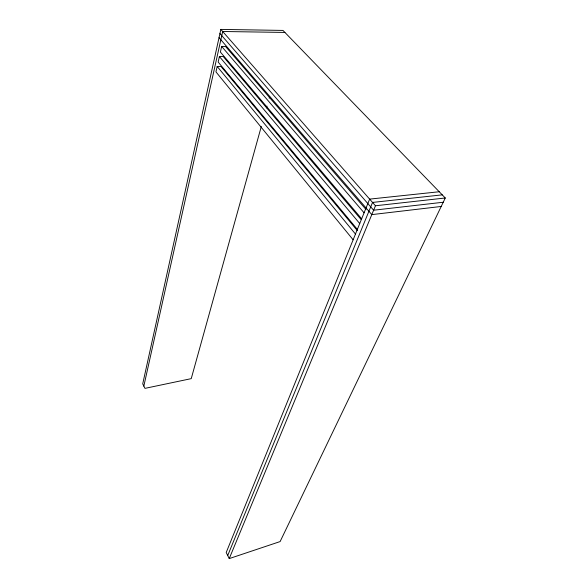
<?xml version="1.0" encoding="UTF-8"?>
<svg xmlns="http://www.w3.org/2000/svg" width="588" height="588" viewBox="0 0 588 588"><rect width="100%" height="100%" fill="white"/><g stroke="black" fill="none" stroke-linecap="round" stroke-linejoin="round"><path stroke-width="0.88" d="M439.229 191.747L369.646 199.119L226.211 552.492L229.232 558.6L280.116 541.57L445.278 197.987L282.96 30.422L220.853 29.4L142.722 383.868L144.949 388.367L191.24 378.643L261.307 126.479M143.832 386.11L222.69 31.495L284.915 32.436M357.401 230.672L220.97 66.422L217.17 66.451L215.95 71.898L353.138 239.794M361.083 219.515L223.227 56.522L219.398 56.529L218.155 62.063L357.35 229.408M366.037 209.534L225.52 46.452L221.661 46.43L220.397 52.06L361.657 218.802M266.467 107.898L266.959 106.134M269.172 98.167L269.664 96.395M227.718 555.535L372.542 202.426L442.242 194.856M229.232 558.6L375.467 205.763L445.278 197.987M441.206 206.461L371.8 214.62L219.03 37.654M443.227 202.243L373.623 210.21L219.941 33.538M220.853 29.4L375.467 205.763M221.661 46.43L364.09 212.812M219.398 56.529L359.731 223.543M217.17 66.451L355.468 234.053"/></g></svg>
